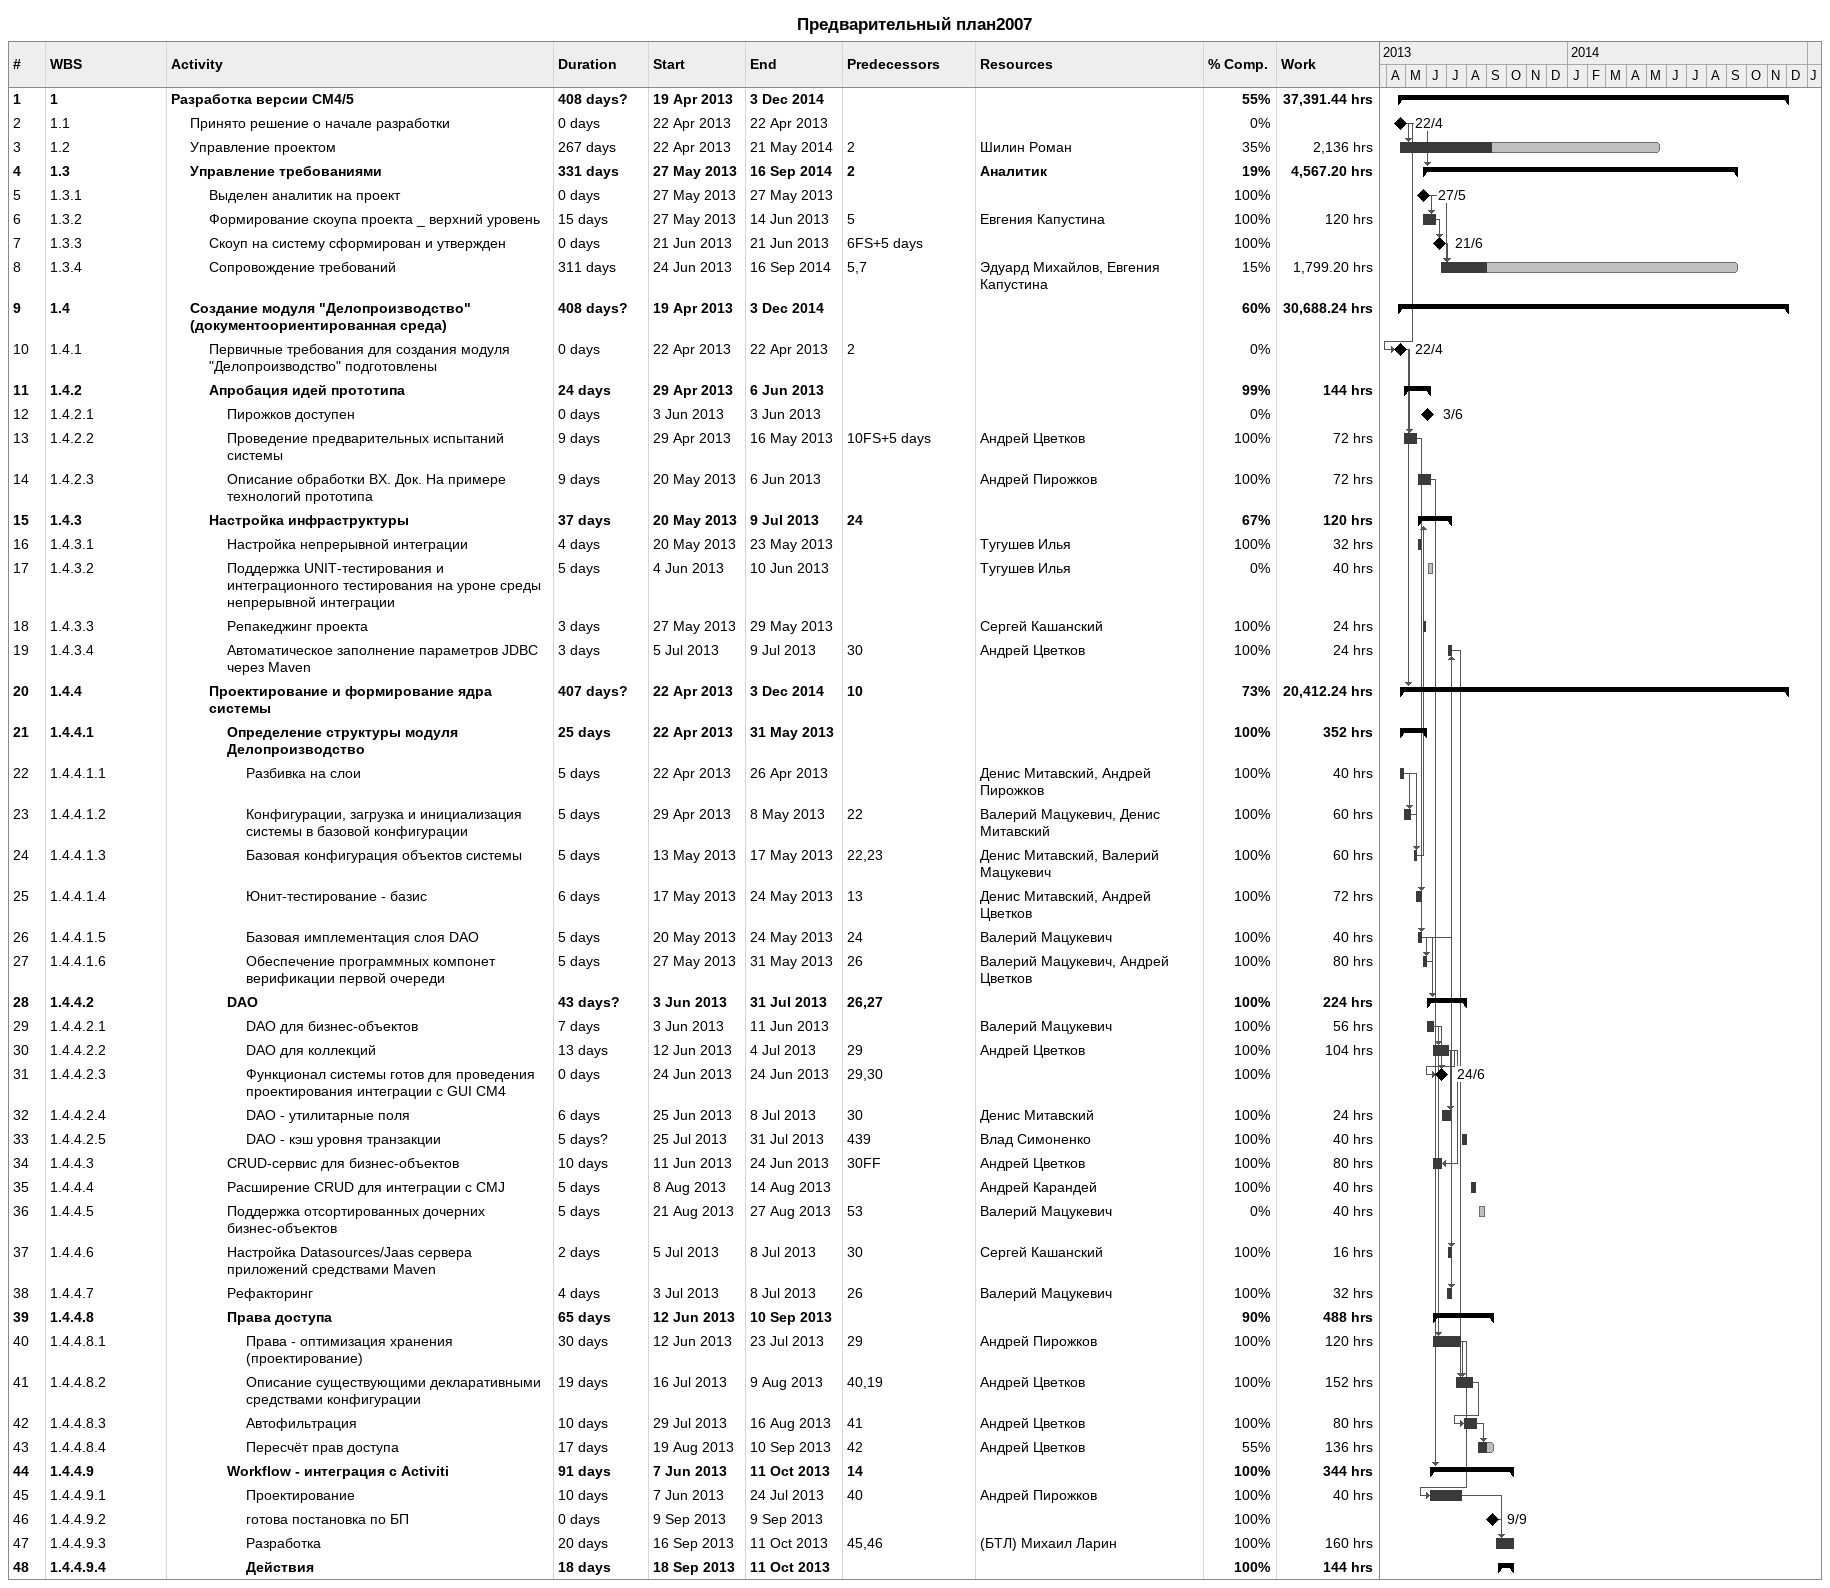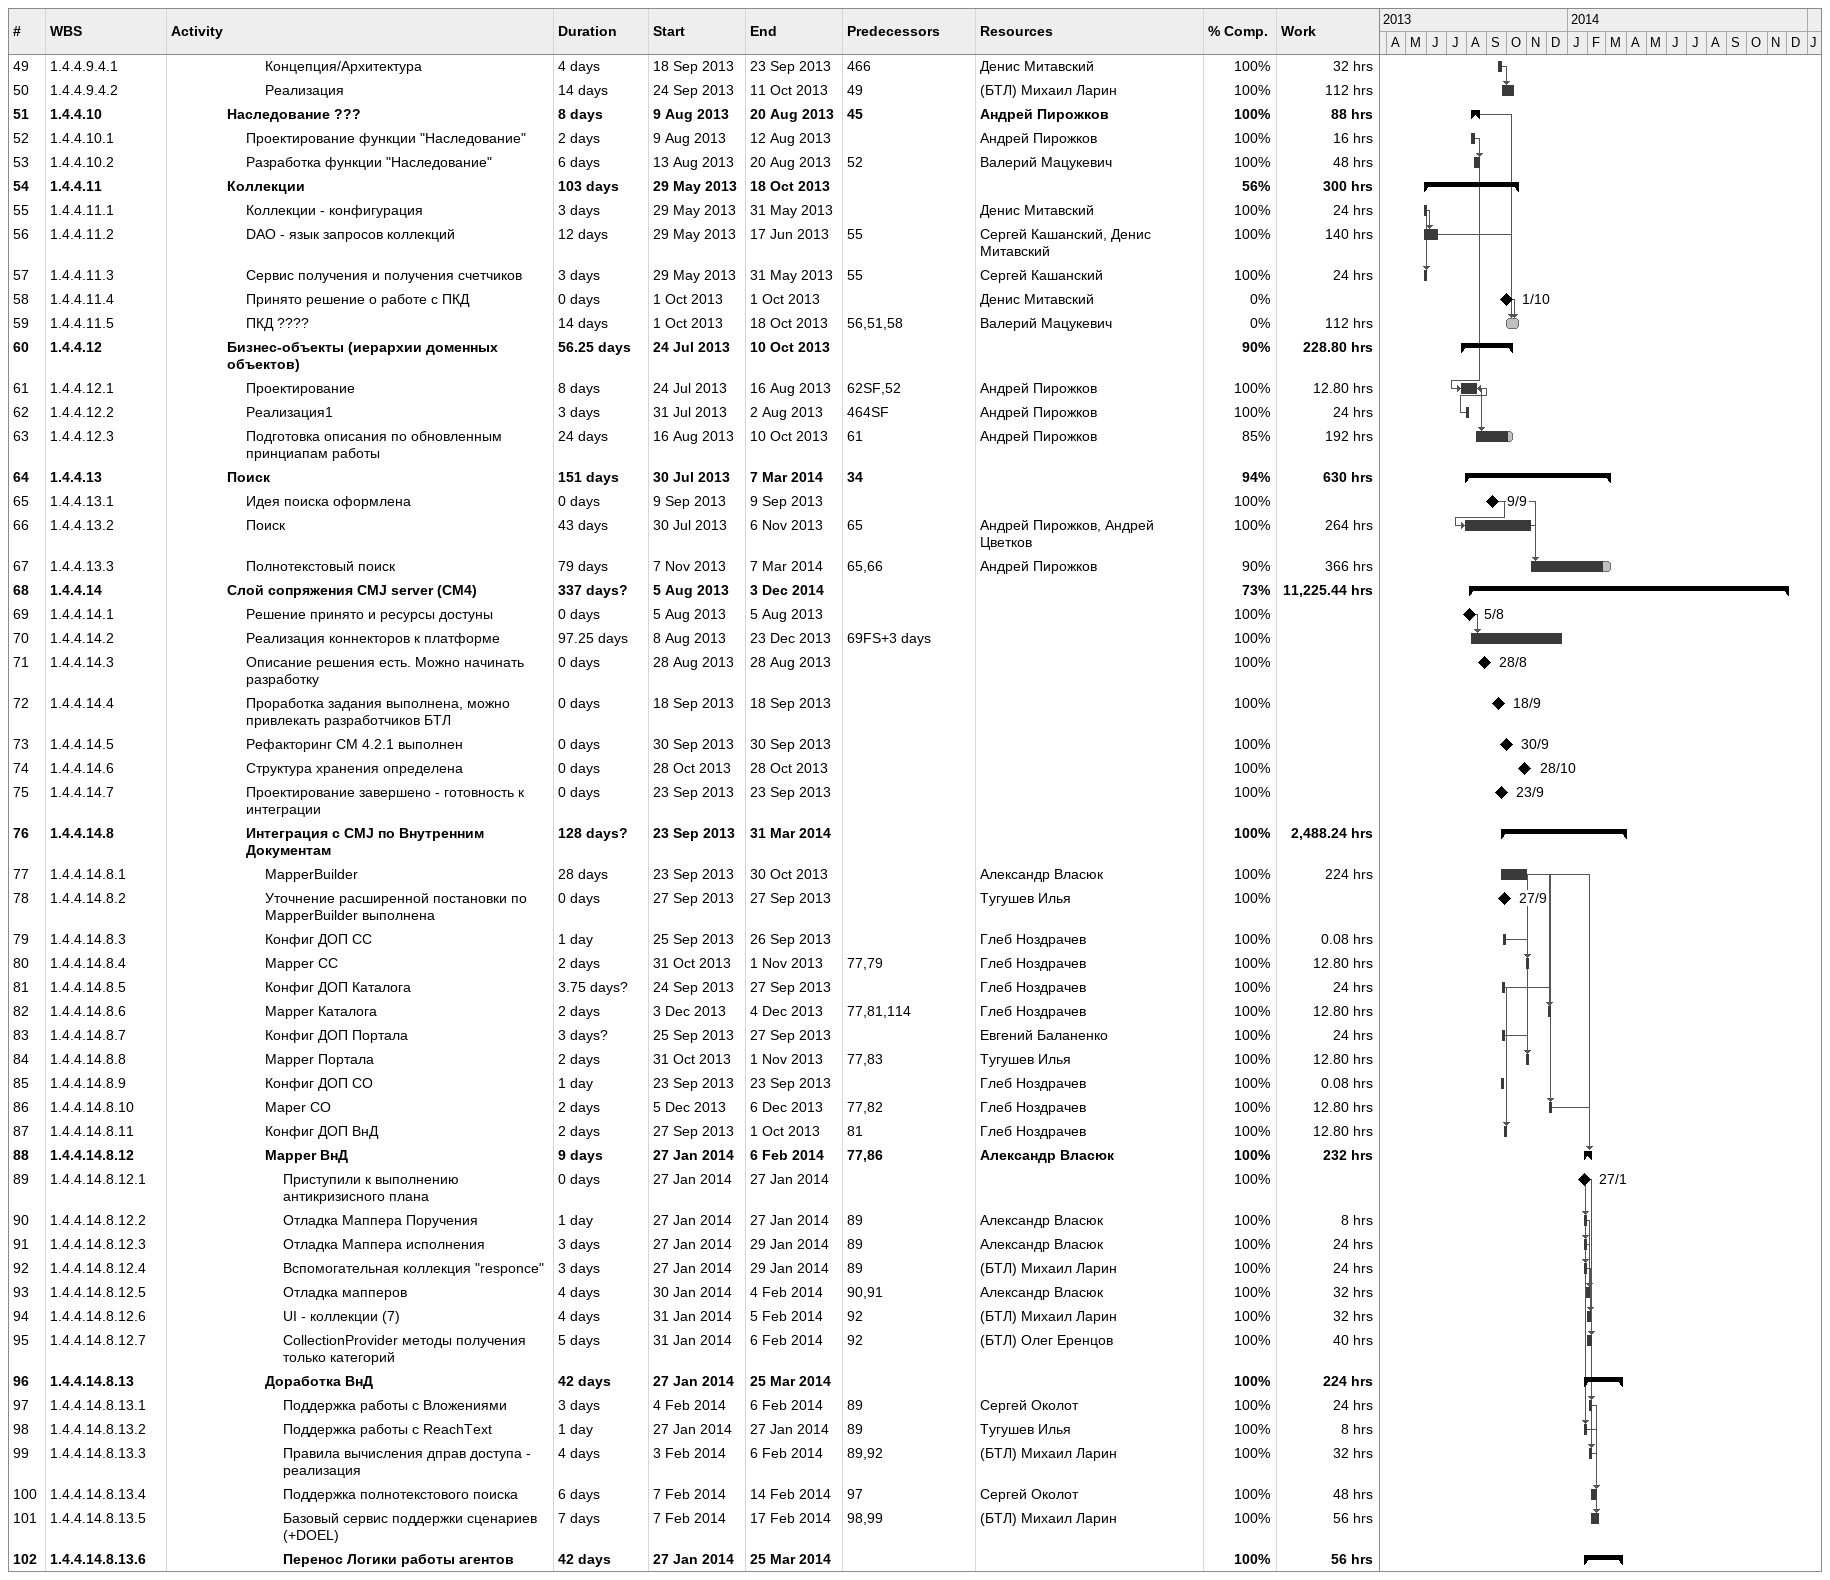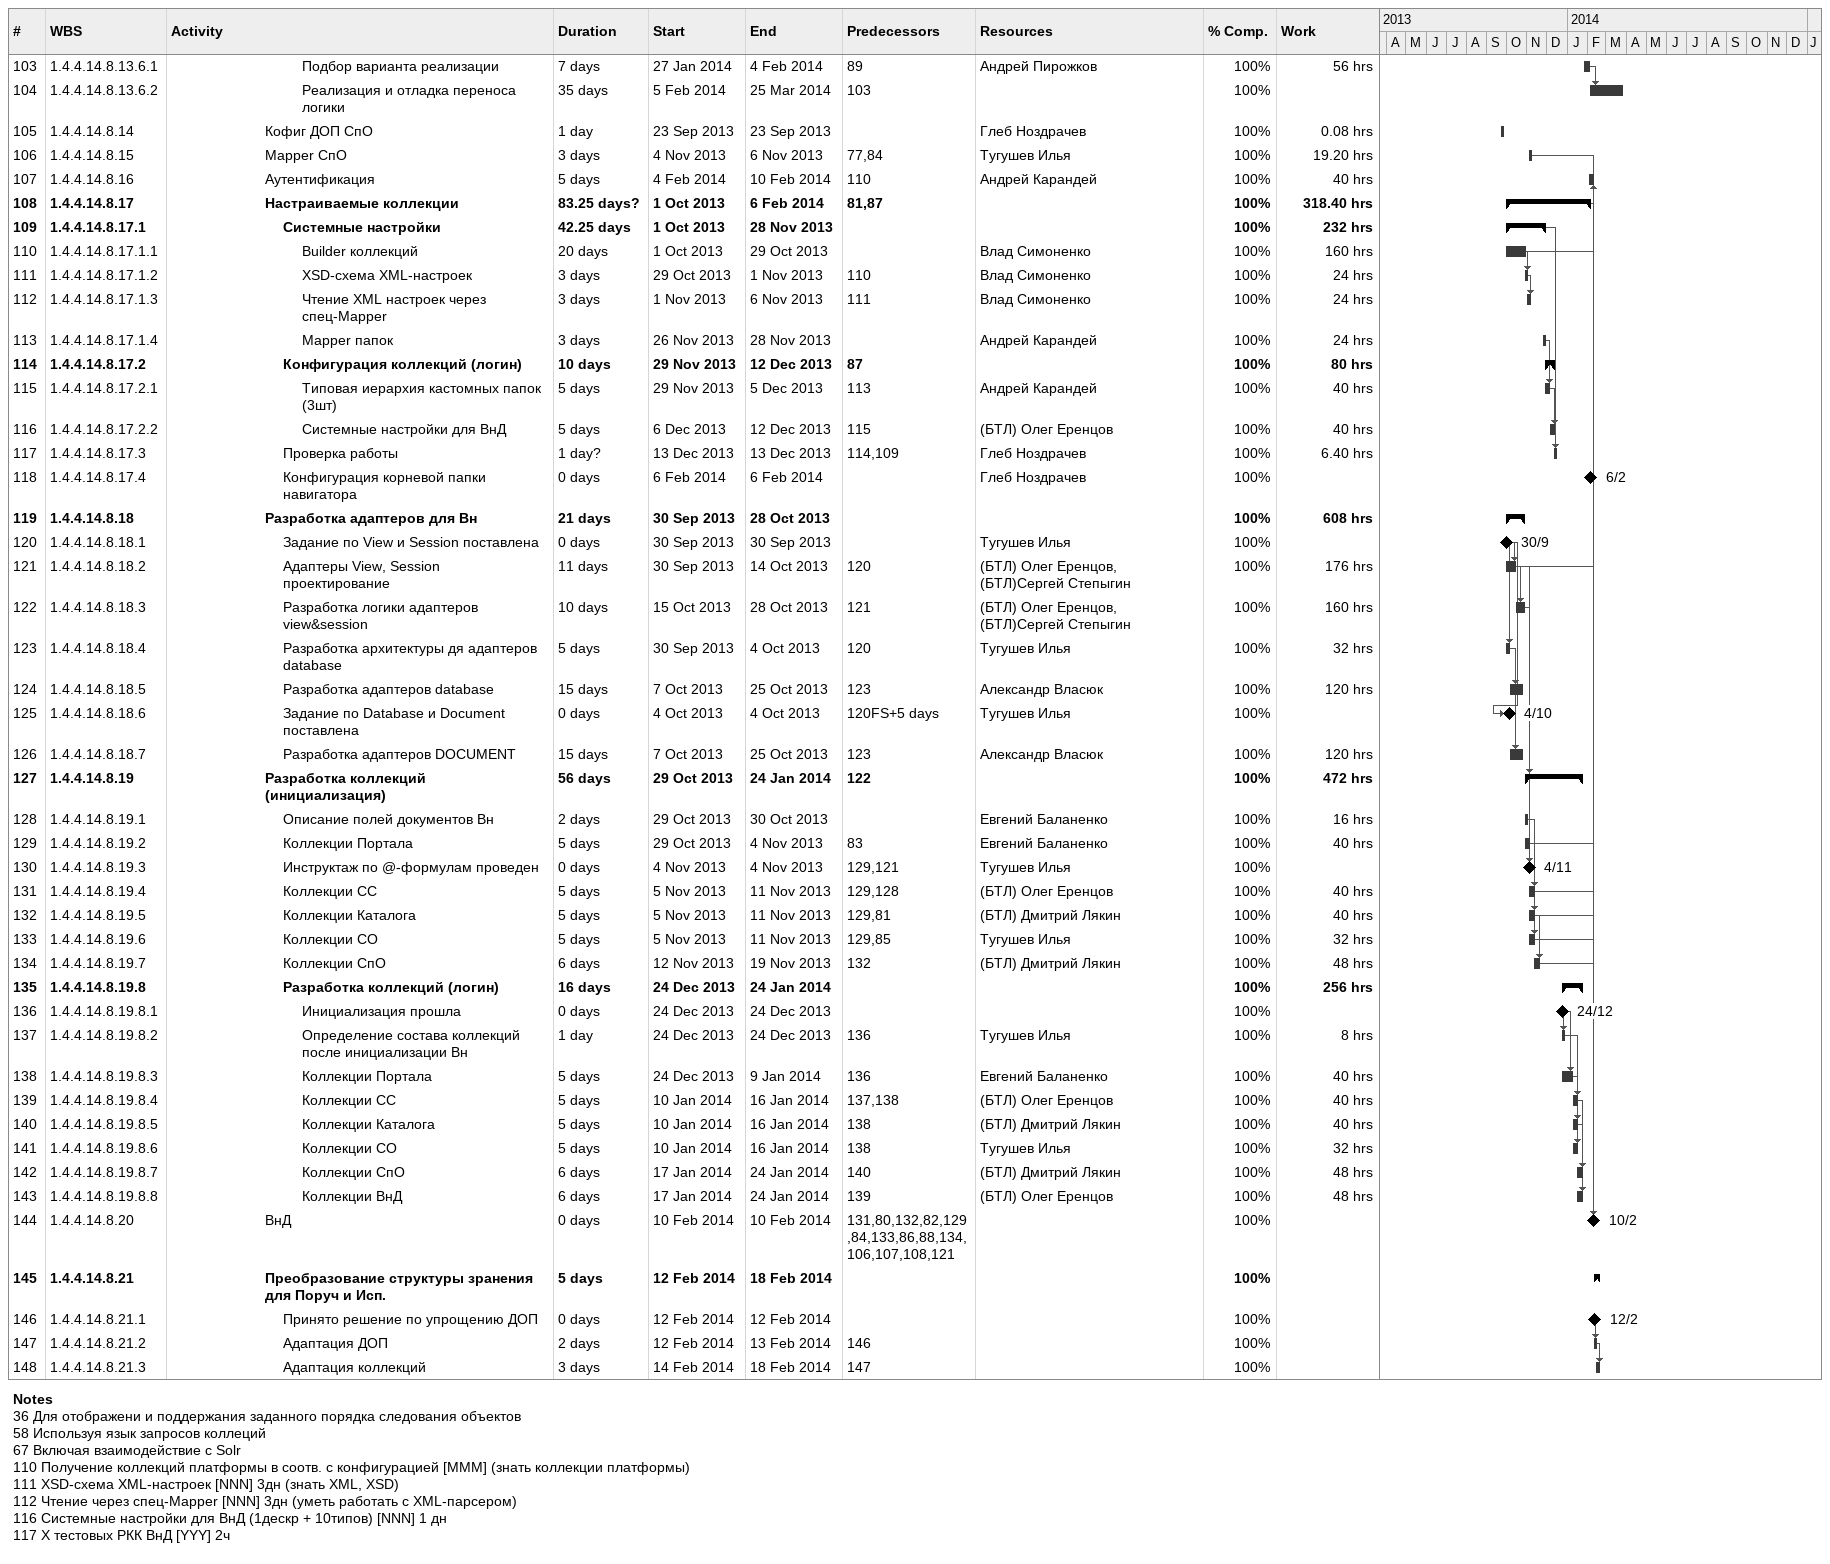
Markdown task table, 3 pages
Предварительный план2007

| ID | WBS | Task | Duration | Start | Finish | Predecessors | Resources | % complete | Work (h) |
|---|---|---|---|---|---|---|---|---|---|
| 1 | 1 | **Разработка версии CM4/5** | 408d? | 2013-04-19 | 2014-12-03 |  |  | 55 | 37391.44 |
| 2 | 1.1 | Принято решение о начале разработки | 0d | 2013-04-22 | 2013-04-22 |  |  | 0 |  |
| 3 | 1.2 | Управление проектом | 267d | 2013-04-22 | 2014-05-21 | 2 | Шилин Роман | 35 | 2136 |
| 4 | 1.3 | **Управление требованиями** | 331d | 2013-05-27 | 2014-09-16 | 2 | Аналитик | 19 | 4567.20 |
| 5 | 1.3.1 | Выделен аналитик на проект | 0d | 2013-05-27 | 2013-05-27 |  |  | 100 |  |
| 6 | 1.3.2 | Формирование скоупа проекта _ верхний уровень | 15d | 2013-05-27 | 2013-06-14 | 5 | Евгения Капустина | 100 | 120 |
| 7 | 1.3.3 | Скоуп на систему сформирован и утвержден | 0d | 2013-06-21 | 2013-06-21 | 6FS+5d |  | 100 |  |
| 8 | 1.3.4 | Сопровождение требований | 311d | 2013-06-24 | 2014-09-16 | 5, 7 | Эдуард Михайлов, Евгения Капустина | 15 | 1799.20 |
| 9 | 1.4 | **Создание модуля "Делопроизводство" (документоориентированная среда)** | 408d? | 2013-04-19 | 2014-12-03 |  |  | 60 | 30688.24 |
| 10 | 1.4.1 | Первичные требования для создания модуля "Делопроизводство" подготовлены | 0d | 2013-04-22 | 2013-04-22 | 2 |  | 0 |  |
| 11 | 1.4.2 | **Апробация идей прототипа** | 24d | 2013-04-29 | 2013-06-06 |  |  | 99 | 144 |
| 12 | 1.4.2.1 | Пирожков доступен | 0d | 2013-06-03 | 2013-06-03 |  |  | 0 |  |
| 13 | 1.4.2.2 | Проведение предварительных испытаний системы | 9d | 2013-04-29 | 2013-05-16 | 10FS+5d | Андрей Цветков | 100 | 72 |
| 14 | 1.4.2.3 | Описание обработки ВХ. Док. На примере технологий прототипа | 9d | 2013-05-20 | 2013-06-06 |  | Андрей Пирожков | 100 | 72 |
| 15 | 1.4.3 | **Настройка инфраструктуры** | 37d | 2013-05-20 | 2013-07-09 | 24 |  | 67 | 120 |
| 16 | 1.4.3.1 | Настройка непрерывной интеграции | 4d | 2013-05-20 | 2013-05-23 |  | Тугушев Илья | 100 | 32 |
| 17 | 1.4.3.2 | Поддержка UNIT-тестирования и интеграционного тестирования на уроне среды непрерывной интеграции | 5d | 2013-06-04 | 2013-06-10 |  | Тугушев Илья | 0 | 40 |
| 18 | 1.4.3.3 | Репакеджинг проекта | 3d | 2013-05-27 | 2013-05-29 |  | Сергей Кашанский | 100 | 24 |
| 19 | 1.4.3.4 | Автоматическое заполнение параметров JDBC через Maven | 3d | 2013-07-05 | 2013-07-09 | 30 | Андрей Цветков | 100 | 24 |
| 20 | 1.4.4 | **Проектирование и формирование ядра системы** | 407d? | 2013-04-22 | 2014-12-03 | 10 |  | 73 | 20412.24 |
| 21 | 1.4.4.1 | **Определение структуры модуля Делопроизводство** | 25d | 2013-04-22 | 2013-05-31 |  |  | 100 | 352 |
| 22 | 1.4.4.1.1 | Разбивка на слои | 5d | 2013-04-22 | 2013-04-26 |  | Денис Митавский, Андрей Пирожков | 100 | 40 |
| 23 | 1.4.4.1.2 | Конфигурации, загрузка и инициализация системы в базовой конфигурации | 5d | 2013-04-29 | 2013-05-08 | 22 | Валерий Мацукевич, Денис Митавский | 100 | 60 |
| 24 | 1.4.4.1.3 | Базовая конфигурация объектов системы | 5d | 2013-05-13 | 2013-05-17 | 22, 23 | Денис Митавский, Валерий Мацукевич | 100 | 60 |
| 25 | 1.4.4.1.4 | Юнит-тестирование - базис | 6d | 2013-05-17 | 2013-05-24 | 13 | Денис Митавский, Андрей Цветков | 100 | 72 |
| 26 | 1.4.4.1.5 | Базовая имплементация слоя DAO | 5d | 2013-05-20 | 2013-05-24 | 24 | Валерий Мацукевич | 100 | 40 |
| 27 | 1.4.4.1.6 | Обеспечение программных компонет верификации первой очереди | 5d | 2013-05-27 | 2013-05-31 | 26 | Валерий Мацукевич, Андрей Цветков | 100 | 80 |
| 28 | 1.4.4.2 | **DAO** | 43d? | 2013-06-03 | 2013-07-31 | 26, 27 |  | 100 | 224 |
| 29 | 1.4.4.2.1 | DAO для бизнес-объектов | 7d | 2013-06-03 | 2013-06-11 |  | Валерий Мацукевич | 100 | 56 |
| 30 | 1.4.4.2.2 | DAO для коллекций | 13d | 2013-06-12 | 2013-07-04 | 29 | Андрей Цветков | 100 | 104 |
| 31 | 1.4.4.2.3 | Функционал системы готов для проведения проектирования интеграции с GUI СМ4 | 0d | 2013-06-24 | 2013-06-24 | 29, 30 |  | 100 |  |
| 32 | 1.4.4.2.4 | DAO - утилитарные поля | 6d | 2013-06-25 | 2013-07-08 | 30 | Денис Митавский | 100 | 24 |
| 33 | 1.4.4.2.5 | DAO - кэш уровня транзакции | 5d? | 2013-07-25 | 2013-07-31 | 439 | Влад Симоненко | 100 | 40 |
| 34 | 1.4.4.3 | CRUD-сервис для бизнес-объектов | 10d | 2013-06-11 | 2013-06-24 | 30FF | Андрей Цветков | 100 | 80 |
| 35 | 1.4.4.4 | Расширение CRUD для интеграции с CMJ | 5d | 2013-08-08 | 2013-08-14 |  | Андрей Карандей | 100 | 40 |
| 36 | 1.4.4.5 | Поддержка отсортированных дочерних бизнес-объектов | 5d | 2013-08-21 | 2013-08-27 | 53 | Валерий Мацукевич | 0 | 40 |
| 37 | 1.4.4.6 | Настройка Datasources/Jaas сервера приложений средствами Maven | 2d | 2013-07-05 | 2013-07-08 | 30 | Сергей Кашанский | 100 | 16 |
| 38 | 1.4.4.7 | Рефакторинг | 4d | 2013-07-03 | 2013-07-08 | 26 | Валерий Мацукевич | 100 | 32 |
| 39 | 1.4.4.8 | **Права доступа** | 65d | 2013-06-12 | 2013-09-10 |  |  | 90 | 488 |
| 40 | 1.4.4.8.1 | Права - оптимизация хранения (проектирование) | 30d | 2013-06-12 | 2013-07-23 | 29 | Андрей Пирожков | 100 | 120 |
| 41 | 1.4.4.8.2 | Описание существующими декларативными средствами конфигурации | 19d | 2013-07-16 | 2013-08-09 | 40, 19 | Андрей Цветков | 100 | 152 |
| 42 | 1.4.4.8.3 | Автофильтрация | 10d | 2013-07-29 | 2013-08-16 | 41 | Андрей Цветков | 100 | 80 |
| 43 | 1.4.4.8.4 | Пересчёт прав доступа | 17d | 2013-08-19 | 2013-09-10 | 42 | Андрей Цветков | 55 | 136 |
| 44 | 1.4.4.9 | **Workflow - интеграция с Activiti** | 91d | 2013-06-07 | 2013-10-11 | 14 |  | 100 | 344 |
| 45 | 1.4.4.9.1 | Проектирование | 10d | 2013-06-07 | 2013-07-24 | 40 | Андрей Пирожков | 100 | 40 |
| 46 | 1.4.4.9.2 | готова постановка по БП | 0d | 2013-09-09 | 2013-09-09 |  |  | 100 |  |
| 47 | 1.4.4.9.3 | Разработка | 20d | 2013-09-16 | 2013-10-11 | 45, 46 | (БТЛ) Михаил Ларин | 100 | 160 |
| 48 | 1.4.4.9.4 | **Действия** | 18d | 2013-09-18 | 2013-10-11 |  |  | 100 | 144 |
| 49 | 1.4.4.9.4.1 | Концепция/Архитектура | 4d | 2013-09-18 | 2013-09-23 | 466 | Денис Митавский | 100 | 32 |
| 50 | 1.4.4.9.4.2 | Реализация | 14d | 2013-09-24 | 2013-10-11 | 49 | (БТЛ) Михаил Ларин | 100 | 112 |
| 51 | 1.4.4.10 | **Наследование ???** | 8d | 2013-08-09 | 2013-08-20 | 45 | Андрей Пирожков | 100 | 88 |
| 52 | 1.4.4.10.1 | Проектирование функции "Наследование" | 2d | 2013-08-09 | 2013-08-12 |  | Андрей Пирожков | 100 | 16 |
| 53 | 1.4.4.10.2 | Разработка функции "Наследование" | 6d | 2013-08-13 | 2013-08-20 | 52 | Валерий Мацукевич | 100 | 48 |
| 54 | 1.4.4.11 | **Коллекции** | 103d | 2013-05-29 | 2013-10-18 |  |  | 56 | 300 |
| 55 | 1.4.4.11.1 | Коллекции - конфигурация | 3d | 2013-05-29 | 2013-05-31 |  | Денис Митавский | 100 | 24 |
| 56 | 1.4.4.11.2 | DAO - язык запросов коллекций | 12d | 2013-05-29 | 2013-06-17 | 55 | Сергей Кашанский, Денис Митавский | 100 | 140 |
| 57 | 1.4.4.11.3 | Сервис получения и получения счетчиков | 3d | 2013-05-29 | 2013-05-31 | 55 | Сергей Кашанский | 100 | 24 |
| 58 | 1.4.4.11.4 | Принято решение о работе с ПКД | 0d | 2013-10-01 | 2013-10-01 |  | Денис Митавский | 0 |  |
| 59 | 1.4.4.11.5 | ПКД ???? | 14d | 2013-10-01 | 2013-10-18 | 56, 51, 58 | Валерий Мацукевич | 0 | 112 |
| 60 | 1.4.4.12 | **Бизнес-объекты (иерархии доменных объектов)** | 56.25d | 2013-07-24 | 2013-10-10 |  |  | 90 | 228.80 |
| 61 | 1.4.4.12.1 | Проектирование | 8d | 2013-07-24 | 2013-08-16 | 62SF, 52 | Андрей Пирожков | 100 | 12.80 |
| 62 | 1.4.4.12.2 | Реализация1 | 3d | 2013-07-31 | 2013-08-02 | 464SF | Андрей Пирожков | 100 | 24 |
| 63 | 1.4.4.12.3 | Подготовка описания по обновленным принциапам работы | 24d | 2013-08-16 | 2013-10-10 | 61 | Андрей Пирожков | 85 | 192 |
| 64 | 1.4.4.13 | **Поиск** | 151d | 2013-07-30 | 2014-03-07 | 34 |  | 94 | 630 |
| 65 | 1.4.4.13.1 | Идея поиска оформлена | 0d | 2013-09-09 | 2013-09-09 |  |  | 100 |  |
| 66 | 1.4.4.13.2 | Поиск | 43d | 2013-07-30 | 2013-11-06 | 65 | Андрей Пирожков, Андрей Цветков | 100 | 264 |
| 67 | 1.4.4.13.3 | Полнотекстовый поиск | 79d | 2013-11-07 | 2014-03-07 | 65, 66 | Андрей Пирожков | 90 | 366 |
| 68 | 1.4.4.14 | **Слой сопряжения CMJ server (CM4)** | 337d? | 2013-08-05 | 2014-12-03 |  |  | 73 | 11225.44 |
| 69 | 1.4.4.14.1 | Решение принято и ресурсы достуны | 0d | 2013-08-05 | 2013-08-05 |  |  | 100 |  |
| 70 | 1.4.4.14.2 | Реализация коннекторов к платформе | 97.25d | 2013-08-08 | 2013-12-23 | 69FS+3d |  | 100 |  |
| 71 | 1.4.4.14.3 | Описание решения есть. Можно начинать разработку | 0d | 2013-08-28 | 2013-08-28 |  |  | 100 |  |
| 72 | 1.4.4.14.4 | Проработка задания выполнена, можно привлекать разработчиков БТЛ | 0d | 2013-09-18 | 2013-09-18 |  |  | 100 |  |
| 73 | 1.4.4.14.5 | Рефакторинг СМ 4.2.1 выполнен | 0d | 2013-09-30 | 2013-09-30 |  |  | 100 |  |
| 74 | 1.4.4.14.6 | Структура хранения определена | 0d | 2013-10-28 | 2013-10-28 |  |  | 100 |  |
| 75 | 1.4.4.14.7 | Проектирование завершено - готовность к интеграции | 0d | 2013-09-23 | 2013-09-23 |  |  | 100 |  |
| 76 | 1.4.4.14.8 | **Интеграция с CMJ по Внутренним Документам** | 128d? | 2013-09-23 | 2014-03-31 |  |  | 100 | 2488.24 |
| 77 | 1.4.4.14.8.1 | MapperBuilder | 28d | 2013-09-23 | 2013-10-30 |  | Александр Власюк | 100 | 224 |
| 78 | 1.4.4.14.8.2 | Уточнение расширенной постановки по MapperBuilder выполнена | 0d | 2013-09-27 | 2013-09-27 |  | Тугушев Илья | 100 |  |
| 79 | 1.4.4.14.8.3 | Конфиг ДОП СС | 1d | 2013-09-25 | 2013-09-26 |  | Глеб Ноздрачев | 100 | 0.08 |
| 80 | 1.4.4.14.8.4 | Mapper СС | 2d | 2013-10-31 | 2013-11-01 | 77, 79 | Глеб Ноздрачев | 100 | 12.80 |
| 81 | 1.4.4.14.8.5 | Конфиг ДОП Каталога | 3.75d? | 2013-09-24 | 2013-09-27 |  | Глеб Ноздрачев | 100 | 24 |
| 82 | 1.4.4.14.8.6 | Mapper Каталога | 2d | 2013-12-03 | 2013-12-04 | 77, 81, 114 | Глеб Ноздрачев | 100 | 12.80 |
| 83 | 1.4.4.14.8.7 | Конфиг ДОП Портала | 3d? | 2013-09-25 | 2013-09-27 |  | Евгений Баланенко | 100 | 24 |
| 84 | 1.4.4.14.8.8 | Mapper Портала | 2d | 2013-10-31 | 2013-11-01 | 77, 83 | Тугушев Илья | 100 | 12.80 |
| 85 | 1.4.4.14.8.9 | Конфиг ДОП СО | 1d | 2013-09-23 | 2013-09-23 |  | Глеб Ноздрачев | 100 | 0.08 |
| 86 | 1.4.4.14.8.10 | Maper СО | 2d | 2013-12-05 | 2013-12-06 | 77, 82 | Глеб Ноздрачев | 100 | 12.80 |
| 87 | 1.4.4.14.8.11 | Конфиг ДОП ВнД | 2d | 2013-09-27 | 2013-10-01 | 81 | Глеб Ноздрачев | 100 | 12.80 |
| 88 | 1.4.4.14.8.12 | **Mapper ВнД** | 9d | 2014-01-27 | 2014-02-06 | 77, 86 | Александр Власюк | 100 | 232 |
| 89 | 1.4.4.14.8.12.1 | Приступили к выполнению антикризисного плана | 0d | 2014-01-27 | 2014-01-27 |  |  | 100 |  |
| 90 | 1.4.4.14.8.12.2 | Отладка Маппера Поручения | 1d | 2014-01-27 | 2014-01-27 | 89 | Александр Власюк | 100 | 8 |
| 91 | 1.4.4.14.8.12.3 | Отладка Маппера исполнения | 3d | 2014-01-27 | 2014-01-29 | 89 | Александр Власюк | 100 | 24 |
| 92 | 1.4.4.14.8.12.4 | Вспомогательная коллекция "responce" | 3d | 2014-01-27 | 2014-01-29 | 89 | (БТЛ) Михаил Ларин | 100 | 24 |
| 93 | 1.4.4.14.8.12.5 | Отладка мапперов | 4d | 2014-01-30 | 2014-02-04 | 90, 91 | Александр Власюк | 100 | 32 |
| 94 | 1.4.4.14.8.12.6 | UI - коллекции (7) | 4d | 2014-01-31 | 2014-02-05 | 92 | (БТЛ) Михаил Ларин | 100 | 32 |
| 95 | 1.4.4.14.8.12.7 | CollectionProvider методы получения только категорий | 5d | 2014-01-31 | 2014-02-06 | 92 | (БТЛ) Олег Еренцов | 100 | 40 |
| 96 | 1.4.4.14.8.13 | **Доработка ВнД** | 42d | 2014-01-27 | 2014-03-25 |  |  | 100 | 224 |
| 97 | 1.4.4.14.8.13.1 | Поддержка работы с Вложениями | 3d | 2014-02-04 | 2014-02-06 | 89 | Сергей Околот | 100 | 24 |
| 98 | 1.4.4.14.8.13.2 | Поддержка работы с ReachText | 1d | 2014-01-27 | 2014-01-27 | 89 | Тугушев Илья | 100 | 8 |
| 99 | 1.4.4.14.8.13.3 | Правила вычисления дправ доступа - реализация | 4d | 2014-02-03 | 2014-02-06 | 89, 92 | (БТЛ) Михаил Ларин | 100 | 32 |
| 100 | 1.4.4.14.8.13.4 | Поддержка полнотекстового поиска | 6d | 2014-02-07 | 2014-02-14 | 97 | Сергей Околот | 100 | 48 |
| 101 | 1.4.4.14.8.13.5 | Базовый сервис поддержки сценариев (+DOEL) | 7d | 2014-02-07 | 2014-02-17 | 98, 99 | (БТЛ) Михаил Ларин | 100 | 56 |
| 102 | 1.4.4.14.8.13.6 | **Перенос Логики работы агентов** | 42d | 2014-01-27 | 2014-03-25 |  |  | 100 | 56 |
| 103 | 1.4.4.14.8.13.6.1 | Подбор варианта реализации | 7d | 2014-01-27 | 2014-02-04 | 89 | Андрей Пирожков | 100 | 56 |
| 104 | 1.4.4.14.8.13.6.2 | Реализация и отладка переноса логики | 35d | 2014-02-05 | 2014-03-25 | 103 |  | 100 |  |
| 105 | 1.4.4.14.8.14 | Кофиг ДОП СпО | 1d | 2013-09-23 | 2013-09-23 |  | Глеб Ноздрачев | 100 | 0.08 |
| 106 | 1.4.4.14.8.15 | Mapper СпО | 3d | 2013-11-04 | 2013-11-06 | 77, 84 | Тугушев Илья | 100 | 19.20 |
| 107 | 1.4.4.14.8.16 | Аутентификация | 5d | 2014-02-04 | 2014-02-10 | 110 | Андрей Карандей | 100 | 40 |
| 108 | 1.4.4.14.8.17 | **Настраиваемые коллекции** | 83.25d? | 2013-10-01 | 2014-02-06 | 81, 87 |  | 100 | 318.40 |
| 109 | 1.4.4.14.8.17.1 | **Системные настройки** | 42.25d | 2013-10-01 | 2013-11-28 |  |  | 100 | 232 |
| 110 | 1.4.4.14.8.17.1.1 | Builder коллекций | 20d | 2013-10-01 | 2013-10-29 |  | Влад Симоненко | 100 | 160 |
| 111 | 1.4.4.14.8.17.1.2 | XSD-схема XML-настроек | 3d | 2013-10-29 | 2013-11-01 | 110 | Влад Симоненко | 100 | 24 |
| 112 | 1.4.4.14.8.17.1.3 | Чтение XML настроек через спец-Mapper | 3d | 2013-11-01 | 2013-11-06 | 111 | Влад Симоненко | 100 | 24 |
| 113 | 1.4.4.14.8.17.1.4 | Mapper папок | 3d | 2013-11-26 | 2013-11-28 |  | Андрей Карандей | 100 | 24 |
| 114 | 1.4.4.14.8.17.2 | **Конфигурация коллекций (логин)** | 10d | 2013-11-29 | 2013-12-12 | 87 |  | 100 | 80 |
| 115 | 1.4.4.14.8.17.2.1 | Типовая иерархия кастомных папок (3шт) | 5d | 2013-11-29 | 2013-12-05 | 113 | Андрей Карандей | 100 | 40 |
| 116 | 1.4.4.14.8.17.2.2 | Системные настройки для ВнД | 5d | 2013-12-06 | 2013-12-12 | 115 | (БТЛ) Олег Еренцов | 100 | 40 |
| 117 | 1.4.4.14.8.17.3 | Проверка работы | 1d? | 2013-12-13 | 2013-12-13 | 114, 109 | Глеб Ноздрачев | 100 | 6.40 |
| 118 | 1.4.4.14.8.17.4 | Конфигурация корневой папки навигатора | 0d | 2014-02-06 | 2014-02-06 |  | Глеб Ноздрачев | 100 |  |
| 119 | 1.4.4.14.8.18 | **Разработка адаптеров для Вн** | 21d | 2013-09-30 | 2013-10-28 |  |  | 100 | 608 |
| 120 | 1.4.4.14.8.18.1 | Задание по View и Session поставлена | 0d | 2013-09-30 | 2013-09-30 |  | Тугушев Илья | 100 |  |
| 121 | 1.4.4.14.8.18.2 | Адаптеры View, Session проектирование | 11d | 2013-09-30 | 2013-10-14 | 120 | (БТЛ) Олег Еренцов, (БТЛ)Сергей Степыгин | 100 | 176 |
| 122 | 1.4.4.14.8.18.3 | Разработка логики адаптеров view&session | 10d | 2013-10-15 | 2013-10-28 | 121 | (БТЛ) Олег Еренцов, (БТЛ)Сергей Степыгин | 100 | 160 |
| 123 | 1.4.4.14.8.18.4 | Разработка архитектуры дя адаптеров database | 5d | 2013-09-30 | 2013-10-04 | 120 | Тугушев Илья | 100 | 32 |
| 124 | 1.4.4.14.8.18.5 | Разработка адаптеров database | 15d | 2013-10-07 | 2013-10-25 | 123 | Александр Власюк | 100 | 120 |
| 125 | 1.4.4.14.8.18.6 | Задание по Database и Document поставлена | 0d | 2013-10-04 | 2013-10-04 | 120FS+5d | Тугушев Илья | 100 |  |
| 126 | 1.4.4.14.8.18.7 | Разработка адаптеров DOCUMENT | 15d | 2013-10-07 | 2013-10-25 | 123 | Александр Власюк | 100 | 120 |
| 127 | 1.4.4.14.8.19 | **Разработка коллекций (инициализация)** | 56d | 2013-10-29 | 2014-01-24 | 122 |  | 100 | 472 |
| 128 | 1.4.4.14.8.19.1 | Описание полей документов Вн | 2d | 2013-10-29 | 2013-10-30 |  | Евгений Баланенко | 100 | 16 |
| 129 | 1.4.4.14.8.19.2 | Коллекции Портала | 5d | 2013-10-29 | 2013-11-04 | 83 | Евгений Баланенко | 100 | 40 |
| 130 | 1.4.4.14.8.19.3 | Инструктаж по @-формулам проведен | 0d | 2013-11-04 | 2013-11-04 | 129, 121 | Тугушев Илья | 100 |  |
| 131 | 1.4.4.14.8.19.4 | Коллекции СС | 5d | 2013-11-05 | 2013-11-11 | 129, 128 | (БТЛ) Олег Еренцов | 100 | 40 |
| 132 | 1.4.4.14.8.19.5 | Коллекции Каталога | 5d | 2013-11-05 | 2013-11-11 | 129, 81 | (БТЛ) Дмитрий Лякин | 100 | 40 |
| 133 | 1.4.4.14.8.19.6 | Коллекции СО | 5d | 2013-11-05 | 2013-11-11 | 129, 85 | Тугушев Илья | 100 | 32 |
| 134 | 1.4.4.14.8.19.7 | Коллекции СпО | 6d | 2013-11-12 | 2013-11-19 | 132 | (БТЛ) Дмитрий Лякин | 100 | 48 |
| 135 | 1.4.4.14.8.19.8 | **Разработка коллекций (логин)** | 16d | 2013-12-24 | 2014-01-24 |  |  | 100 | 256 |
| 136 | 1.4.4.14.8.19.8.1 | Инициализация прошла | 0d | 2013-12-24 | 2013-12-24 |  |  | 100 |  |
| 137 | 1.4.4.14.8.19.8.2 | Определение состава коллекций после инициализации Вн | 1d | 2013-12-24 | 2013-12-24 | 136 | Тугушев Илья | 100 | 8 |
| 138 | 1.4.4.14.8.19.8.3 | Коллекции Портала | 5d | 2013-12-24 | 2014-01-09 | 136 | Евгений Баланенко | 100 | 40 |
| 139 | 1.4.4.14.8.19.8.4 | Коллекции СС | 5d | 2014-01-10 | 2014-01-16 | 137, 138 | (БТЛ) Олег Еренцов | 100 | 40 |
| 140 | 1.4.4.14.8.19.8.5 | Коллекции Каталога | 5d | 2014-01-10 | 2014-01-16 | 138 | (БТЛ) Дмитрий Лякин | 100 | 40 |
| 141 | 1.4.4.14.8.19.8.6 | Коллекции СО | 5d | 2014-01-10 | 2014-01-16 | 138 | Тугушев Илья | 100 | 32 |
| 142 | 1.4.4.14.8.19.8.7 | Коллекции СпО | 6d | 2014-01-17 | 2014-01-24 | 140 | (БТЛ) Дмитрий Лякин | 100 | 48 |
| 143 | 1.4.4.14.8.19.8.8 | Коллекции ВнД | 6d | 2014-01-17 | 2014-01-24 | 139 | (БТЛ) Олег Еренцов | 100 | 48 |
| 144 | 1.4.4.14.8.20 | ВнД | 0d | 2014-02-10 | 2014-02-10 | 131, 80, 132, 82, 129, 84, 133, 86, 88, 134, 106, 107, 108, 121 |  | 100 |  |
| 145 | 1.4.4.14.8.21 | **Преобразование структуры зранения для Поруч и Исп.** | 5d | 2014-02-12 | 2014-02-18 |  |  | 100 |  |
| 146 | 1.4.4.14.8.21.1 | Принято решение по упрощению ДОП | 0d | 2014-02-12 | 2014-02-12 |  |  | 100 |  |
| 147 | 1.4.4.14.8.21.2 | Адаптация ДОП | 2d | 2014-02-12 | 2014-02-13 | 146 |  | 100 |  |
| 148 | 1.4.4.14.8.21.3 | Адаптация коллекций | 3d | 2014-02-14 | 2014-02-18 | 147 |  | 100 |  |

Notes
- 36: Для отображени и поддержания заданного порядка следования объектов
- 58: Используя язык запросов коллеций
- 67: Включая взаимодействие с Solr
- 110: Получение коллекций платформы в соотв. с конфигурацией [MMM] (знать коллекции платформы)
- 111: XSD-схема XML-настроек [NNN] 3дн (знать XML, XSD)
- 112: Чтение через спец-Mapper [NNN] 3дн (уметь работать с XML-парсером)
- 116: Системные настройки для ВнД (1дескр + 10типов) [NNN] 1 дн
- 117: Х тестовых РКК ВнД [YYY] 2ч
